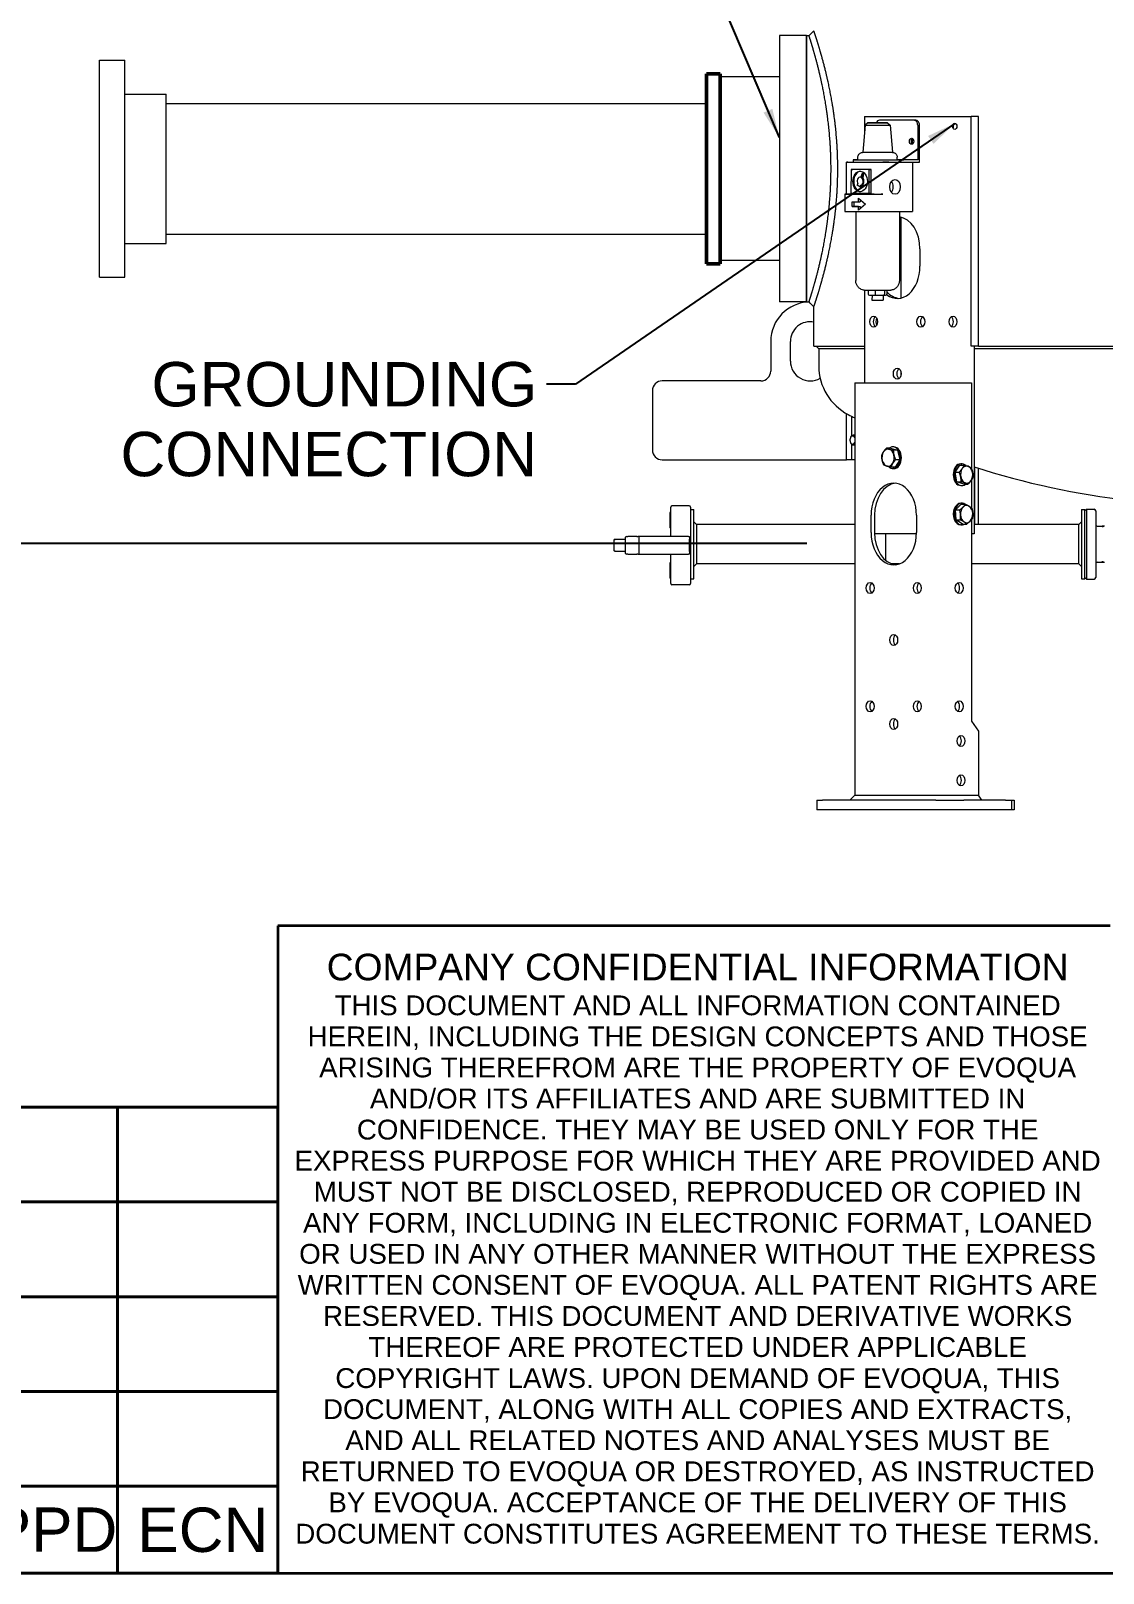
# Model space of a CAD drawing. Header units: inches. Extents: x 19 to 503, y 7 to 322.
# Drawn here: x 329.7 to 384, y 7.5 to 85.7 of the extents above; entities that cross this region are included whole.
import ezdxf
from ezdxf.enums import TextEntityAlignment as Align

# ---------------------------------------------------------------- set-up
doc = ezdxf.new("R2010")
doc.units = ezdxf.units.IN
doc.header["$LTSCALE"] = 15
doc.header["$MEASUREMENT"] = 0
doc.layers.get('0').update_dxf_attribs({"lineweight": 25})
for name, color, linetype, lineweight in [('Border', 7, 'Continuous', 35), ('Dimension (ANSI)', 7, 'Continuous', 25), ('Symbol', 7, 'Continuous', 25), ('Symbol (ANSI)', 7, 'Continuous', 25), ('Title', 7, 'Continuous', 35), ('Visible (ANSI)', 7, 'Continuous', 50)]:
    doc.layers.add(name, color=color, linetype=linetype, lineweight=lineweight)
doc.styles.add('MEMCOR Medium', font='arial.ttf')
doc.styles.get("Standard").update_dxf_attribs({"font": 'arial.ttf'})
doc.styles.add('Standard A-B-C', font='arial.ttf')
doc.dimstyles.new('Default (ANSI)', dxfattribs={"dimscale": 15, "dimtxt": 0.15, "dimasz": 0.098425, "dimexe": 0.125, "dimexo": 0.0625, "dimgap": 0.031496, "dimtad": 0, "dimtih": 1, "dimtoh": 1, "dimdec": 4, "dimrnd": 1e-08, "dimzin": 3, "dimdsep": 46, "dimlunit": 5, "dimtxsty": 'MEMCOR Medium', "dimcen": 0.09, "dimdle": 0.393701, "dimclrd": 256, "dimclre": 256, "dimclrt": 256, "dimadec": 0, "dimazin": 1, "dimtfac": 0.8, "dimtofl": 0, "dimtmove": 0, "dimatfit": 3, "dimfxl": 1, "dimfrac": 1, "dimtolj": 1, "dimtzin": 4, "dimlwd": -1, "dimlwe": -1, "dimarcsym": 0})
doc.dimstyles.new('Default (ANSI)$7', dxfattribs={"dimscale": 15, "dimtxt": 0.15, "dimasz": 0.098425, "dimexe": 0.125, "dimexo": 0.0625, "dimgap": 0.031496, "dimtad": 0, "dimtih": 1, "dimtoh": 1, "dimdec": 4, "dimrnd": 1e-08, "dimzin": 3, "dimdsep": 46, "dimlunit": 5, "dimtxsty": 'MEMCOR Medium', "dimcen": 0.09, "dimdle": 0.393701, "dimclrd": 256, "dimclre": 256, "dimclrt": 256, "dimadec": 0, "dimazin": 1, "dimtfac": 0.8, "dimtofl": 0, "dimtmove": 0, "dimatfit": 3, "dimfxl": 1, "dimfrac": 1, "dimtolj": 1, "dimtzin": 4, "dimlwd": -1, "dimlwe": -1, "dimarcsym": 0})

# ---------------------------------------------------------------- blocks, each defined once
blk = doc.blocks.new('Borders 22x34_D')
at = {"layer": 'Border'}
blk.add_line((1.25, 0.5), (33.5, 0.5), dxfattribs=at)
blk = doc.blocks.new('Title Blocks D-E')
at = {"layer": 'Title'}
for p, q in [((18.0646, 11.4455), (15.2521, 11.4455)), ((15.2521, 11.4455), (15.2521, 9.258)), ((15.2521, 9.258), (18.0646, 9.258))]:
    blk.add_line(p, q, dxfattribs=at)
at = {"layer": 'Title', "insert": (16.6705, 11.3517), "char_height": 0.06, "width": 2.725909, "attachment_point": 2, "line_spacing_factor": 0.757101, "style": 'Standard A-B-C'}
blk.add_mtext('\\pxsm0.94;\\fArial|b0|i0;{\\H0.0900;COMPANY CONFIDENTIAL INFORMATION\\P}\\fArial|b0|i0;{\\H0.0670;THIS DOCUMENT AND ALL INFORMATION CONTAINED HEREIN, INCLUDING THE DESIGN CONCEPTS AND THOSE ARISING THEREFROM ARE THE PROPERTY OF EVOQUA AND/OR ITS AFFILIATES AND ARE SUBMITTED IN CONFIDENCE. THEY MAY BE USED ONLY FOR THE EXPRESS PURPOSE FOR WHICH THEY ARE PROVIDED AND MUST NOT BE DISCLOSED, REPRODUCED OR COPIED IN ANY FORM, INCLUDING IN ELECTRONIC FORMAT, LOANED OR USED IN ANY OTHER MANNER WITHOUT THE EXPRESS WRITTEN CONSENT OF EVOQUA. ALL PATENT RIGHTS ARE RESERVED. THIS DOCUMENT AND DERIVATIVE WORKS THEREOF ARE PROTECTED UNDER APPLICABLE COPYRIGHT LAWS. UPON DEMAND OF EVOQUA, THIS DOCUMENT, ALONG WITH ALL COPIES AND EXTRACTS, AND ALL RELATED NOTES AND ANALYSES MUST BE RETURNED TO EVOQUA OR DESTROYED, AS INSTRUCTED BY EVOQUA. ACCEPTANCE OF THE DELIVERY OF THIS DOCUMENT CONSTITUTES AGREEMENT TO THESE TERMS}\\fArial|b0|i0;{\\H0.0680;.}', dxfattribs=at)
at = {"layer": 'Title', "lineweight": 30, "flags": 63}
for tag, height, p in [('DESIGNER', 0.094, (18.4396, 11.1408)), ('CREATION_DATE', 0.094, (19.1896, 11.1408)), ('CHECKED_BY', 0.094, (18.4396, 10.7033)), ('CHECKED_DATE', 0.094, (19.1896, 10.7033)), ('ENG_APPROVED_BY', 0.094, (18.4396, 10.2658)), ('ENG_APPROVAL_DATE', 0.094, (19.1896, 10.2658)), ('MANAGER', 0.094, (18.8146, 9.8283)), ('REVISION_NUMBER', 0.12, (25.5646, 9.3768)), ('PROJECT', 0.12, (20.2833, 9.3768)), ('PART_NUMBER', 0.12, (21.7208, 9.3768)), ('@DMS_Reference', 0.12, (23.3146, 9.3768)), ('Sheet_Number', 0.12, (24.5021, 9.3768)), ('Number_of_sheets', 0.1247, (25.0646, 9.3768))]:
    blk.add_attdef(tag, text='', height=height, dxfattribs=at).set_placement(p, align=Align.MIDDLE_CENTER)
for tag, p in [('!Reference', (18.8771, 9.5267)), ('Scale_1', (18.8771, 9.308))]:
    blk.add_attdef(tag, text='', height=0.078, dxfattribs=at).set_placement(p, align=Align.BOTTOM_CENTER)
blk = doc.blocks.new('*D25')
at = {"layer": 'Defpoints', "color": 0, "transparency": 16777216}
for p in [(389.524, 150.965), (322.574, 59.697), (369.936, 59.697)]:
    blk.add_point(p, dxfattribs=at)
at = {"layer": 'Dimension (ANSI)', "transparency": 16777216}
for p, q in [((388.587, 150.965), (320.699, 150.965)), ((322.574, 149.489), (322.574, 120.941)), ((322.574, 61.174), (322.574, 101.819)), ((368.999, 59.697), (320.699, 59.697))]:
    blk.add_line(p, q, dxfattribs=at)
for points in [[(322.328, 149.489), (322.82, 149.489), (322.574, 150.965)], [(322.328, 61.174), (322.82, 61.174), (322.574, 59.697)]]:
    blk.add_solid(points, dxfattribs=at)
at = {"layer": 'Dimension (ANSI)', "transparency": 16777216, "char_height": 2.25, "attachment_point": 5, "style": 'MEMCOR Medium'}
for s, insert in [('\\A1; \\fArial|b0|i0;91{\\H0.8x;\\S1#4;} in', (322.574, 113.675)), ('\\A1;[2318.2 mm]{\\P\\fArial|b0|i0;SHIPPING\\P\\fArial|b0|i0;HEIGHT\\P\\fArial|b0|i0;REF.}', (322.574, 104.114))]:
    blk.add_mtext(s, dxfattribs=dict(at, insert=insert))
blk = doc.blocks.new('REVISION HISTORY')
at = {"layer": 'Symbol', "lineweight": 40}
for p, q in [((11.9486, 2.0747), (22.812, 2.0747)), ((22.2694, 2.0747), (22.2694, 0.7941)), ((22.812, 2.0747), (22.812, 0.7941)), ((11.9486, 1.7545), (22.812, 1.7545)), ((11.9486, 1.4344), (22.812, 1.4344)), ((11.9486, 1.1143), (22.812, 1.1143)), ((11.9486, 0.7941), (22.812, 0.7941)), ((22.2694, 0.5), (22.2694, 0.7941)), ((22.812, 0.5), (22.812, 0.7941)), ((11.9486, 0.5), (22.812, 0.5))]:
    blk.add_line(p, q, dxfattribs=at)
at = {"layer": 'Symbol', "char_height": 0.15, "attachment_point": 7, "style": 'MEMCOR Medium'}
for s, insert in [('APPD', (21.6984, 0.5721)), ('ECN', (22.3368, 0.5695))]:
    blk.add_mtext(s, dxfattribs=dict(at, insert=insert))

msp = doc.modelspace()

# ---------------------------------------------------------------- linework, layer by layer
at = {"layer": 'Visible (ANSI)', "linetype": 'Continuous', "lineweight": 18}
for p, q in [((367.599082, 85.450384), (367.599082, 71.950384)), ((368.974082, 85.450384), (367.599082, 85.450384)), ((368.974082, 71.950384), (368.974082, 85.450384)), ((368.974082, 85.450384), (369.104402, 85.450384)), ((368.974082, 85.450384), (368.974082, 71.950384)), ((333.130832, 73.200384), (333.130832, 84.200384)), ((333.130832, 84.200384), (334.412082, 84.200384)), ((334.412082, 73.200384), (334.412082, 84.200384)), ((367.599082, 83.356634), (364.599082, 83.356634)), ((334.412082, 82.481634), (336.505832, 82.481634)), ((336.505832, 74.919134), (336.505832, 82.481634)), ((336.505832, 82.012884), (363.899082, 82.012884)), ((371.918088, 81.347384), (372.120185, 81.347384)), ((371.918088, 81.347384), (371.918088, 80.571618)), ((372.120185, 81.347384), (375.033464, 81.347384)), ((375.033464, 81.347384), (376.009272, 81.347384)), ((376.009272, 81.347384), (377.323479, 81.347384)), ((377.699812, 81.347384), (377.323479, 81.347384)), ((377.323479, 69.700384), (377.323479, 81.347384)), ((377.699812, 69.700384), (377.699812, 81.347384)), ((371.946529, 80.911205), (371.831338, 79.535821)), ((372.081962, 81.035717), (371.946529, 80.911205)), ((372.758687, 81.161244), (372.670298, 81.161244)), ((374.438169, 81.159774), (372.670402, 81.161244)), ((374.526557, 81.159774), (372.758791, 81.161244)), ((373.081962, 81.035301), (373.217291, 80.910677)), ((373.217291, 80.910677), (373.331338, 79.535197)), ((374.614842, 80.909627), (374.614114, 79.159627)), ((374.70245, 79.034627), (374.70323, 80.909627)), ((371.004631, 77.416009), (371.005305, 79.036202)), ((371.078528, 79.036245), (371.346295, 79.036245)), ((371.078528, 79.036098), (371.785635, 79.035509)), ((371.346347, 79.161133), (371.346295, 79.036133)), ((371.581182, 79.160925), (371.581234, 79.285925)), ((371.785635, 79.035509), (372.492741, 79.034921)), ((373.143876, 79.034774), (372.846295, 79.034774)), ((373.581182, 79.160093), (373.581234, 79.285093)), ((374.614114, 79.159627), (373.581182, 79.160486)), ((373.906955, 79.034627), (374.70245, 79.034627)), ((374.614114, 79.159627), (373.907007, 79.159627)), ((374.348897, 79.034627), (374.347857, 76.534774)), ((371.232842, 78.659701), (371.232342, 77.457905)), ((371.232842, 78.659701), (371.32123, 78.659701)), ((372.161338, 78.658929), (371.232842, 78.659701)), ((372.249727, 78.658929), (371.32123, 78.659701)), ((371.727771, 78.271138), (371.69684, 78.271138)), ((371.725978, 78.267109), (371.820171, 78.478795)), ((371.820171, 78.478795), (371.780729, 78.234983)), ((371.824923, 78.234983), (371.780729, 78.234983)), ((371.864365, 78.478795), (371.820171, 78.478795)), ((371.864365, 78.478795), (371.824923, 78.234983)), ((372.160838, 77.457132), (372.161338, 78.658929)), ((372.161338, 78.658929), (372.249727, 78.658929)), ((372.249227, 77.457132), (372.249727, 78.658929)), ((370.916243, 77.416009), (370.915877, 76.536202)), ((370.989466, 77.416052), (371.004631, 77.416052)), ((372.403679, 77.414729), (370.989466, 77.415905)), ((371.077854, 77.415905), (372.492068, 77.414729)), ((371.232342, 77.457905), (372.160838, 77.457132)), ((371.547009, 77.864898), (371.576408, 77.930969)), ((371.705788, 77.771732), (371.547009, 77.864898)), ((371.718099, 77.84783), (371.705788, 77.771732)), ((371.749983, 77.771732), (371.705788, 77.771732)), ((371.762293, 77.84783), (371.718099, 77.84783)), ((371.762293, 77.84783), (371.749983, 77.771732)), ((372.160838, 77.457132), (372.249227, 77.457132)), ((372.845621, 77.414582), (372.757233, 77.414582)), ((371.29145, 76.791262), (371.291549, 77.030431)), ((371.607299, 76.790999), (371.29145, 76.791262)), ((371.29145, 76.791262), (371.379838, 76.791262)), ((371.291549, 77.030431), (371.607398, 77.030168)), ((371.379937, 77.030357), (371.379838, 76.791262)), ((371.379838, 76.791262), (371.695687, 76.790999)), ((371.966268, 76.910285), (371.60722, 76.603192)), ((371.60722, 76.603192), (371.607299, 76.790999)), ((371.607299, 76.790999), (371.695687, 76.790999)), ((371.607398, 77.030168), (371.607476, 77.217976)), ((371.607398, 77.030168), (371.695786, 77.030168)), ((371.607476, 77.217976), (371.966268, 76.910285)), ((371.695687, 76.790999), (371.69564, 76.678817)), ((371.695833, 77.142203), (371.695786, 77.030168)), ((370.9891, 76.536098), (372.403313, 76.534922)), ((371.472313, 76.535696), (371.470857, 73.035971)), ((372.756867, 76.534774), (374.347857, 76.534774)), ((373.687867, 76.534774), (373.686411, 73.03505)), ((373.764959, 76.245523), (373.764959, 72.149245)), ((336.505832, 75.387884), (363.899082, 75.387884)), ((334.412082, 74.919134), (336.505832, 74.919134)), ((374.729409, 74.637384), (374.729409, 73.757384)), ((367.599082, 74.044134), (364.599082, 74.044134)), ((333.130832, 73.200384), (334.412082, 73.200384)), ((368.974082, 71.950384), (367.599082, 71.950384)), ((368.974082, 71.950384), (369.104402, 71.950384)), ((371.918088, 72.538555), (371.918088, 67.843384)), ((372.103266, 72.53555), (372.103188, 72.348155)), ((372.17283, 72.285634), (372.469671, 72.285387)), ((372.297072, 72.285531), (372.296968, 72.035628)), ((372.451107, 72.535316), (372.451029, 72.347866)), ((372.469674, 72.285387), (372.875155, 72.285264)), ((372.859572, 72.285268), (372.859468, 72.035394)), ((372.875215, 72.285264), (372.983885, 72.285387)), ((372.926268, 72.535158), (372.92619, 72.347721)), ((373.053587, 72.535155), (373.053509, 72.347866)), ((369.34862, 69.700384), (369.34862, 71.706425)), ((367.162409, 69.947384), (367.162409, 68.447384)), ((368.162409, 68.947384), (368.162409, 69.947384)), ((369.34862, 69.700384), (371.918088, 69.700384)), ((369.599082, 69.575384), (369.474082, 69.700384)), ((377.699812, 69.700384), (377.323479, 69.700384)), ((377.477269, 69.700384), (377.477269, 60.197384)), ((377.699812, 69.700384), (390.097271, 69.700384)), ((369.599082, 69.575384), (369.599082, 68.700384)), ((371.918088, 69.575384), (369.599082, 69.575384)), ((390.032229, 69.575384), (377.477269, 69.575384)), ((373.764959, 68.403625), (373.764959, 68.229143)), ((361.162409, 67.447384), (361.162409, 64.447384)), ((366.662409, 67.947384), (361.662409, 67.947384)), ((371.428978, 67.843384), (371.631074, 67.843384)), ((371.428978, 67.843384), (371.428978, 46.943384)), ((371.631074, 67.843384), (375.169021, 67.843384)), ((375.169021, 67.843384), (376.144829, 67.843384)), ((376.144829, 67.843384), (377.33751, 67.843384)), ((377.33751, 67.843384), (377.33751, 63.503187)), ((371.010329, 63.947384), (371.010329, 66.28653)), ((371.268391, 65.166644), (371.268391, 66.151479)), ((371.176563, 64.951331), (371.176575, 64.952249)), ((371.176563, 64.943437), (371.176575, 64.942519)), ((371.428978, 65.197384), (371.353318, 65.197384)), ((371.268391, 63.947384), (371.268391, 64.728125)), ((371.428978, 64.697384), (371.353318, 64.697384)), ((373.242026, 64.532397), (373.026589, 64.532397)), ((373.242026, 64.532397), (373.5921, 64.431874)), ((373.400048, 64.604565), (373.355506, 64.604565)), ((373.5921, 64.431874), (373.376663, 64.431874)), ((373.5921, 64.431874), (373.70558, 63.952862)), ((361.662409, 63.947384), (371.010329, 63.947384)), ((371.268391, 63.947384), (371.010329, 63.947384)), ((371.426013, 63.947384), (371.268391, 63.947384)), ((371.426013, 63.947384), (371.428978, 63.947384)), ((373.468986, 63.574372), (373.253548, 63.574372)), ((373.400048, 63.502203), (373.355506, 63.502203)), ((373.70558, 63.952862), (373.468986, 63.574372)), ((373.70558, 63.952862), (373.490143, 63.952862)), ((376.506149, 63.321317), (376.757278, 63.680589)), ((376.757278, 63.680589), (376.972715, 63.680589)), ((376.80718, 63.744565), (376.851722, 63.744565)), ((377.514287, 60.668762), (377.514287, 63.573815)), ((377.691064, 60.668762), (377.691064, 63.517715)), ((376.600593, 62.834111), (376.506149, 63.321317)), ((376.506149, 63.321317), (376.721586, 63.321317)), ((376.946167, 62.706179), (376.600593, 62.834111)), ((376.600593, 62.834111), (376.81603, 62.834111)), ((376.80718, 62.642203), (376.851722, 62.642203)), ((376.946167, 62.706179), (377.161604, 62.706179)), ((377.33751, 62.919829), (377.33751, 61.503529)), ((362.041208, 61.267689), (362.041208, 61.118462)), ((362.041208, 61.118462), (362.041208, 61.103116)), ((362.041208, 61.103116), (362.041208, 60.819885)), ((362.081208, 61.277689), (362.051208, 61.277689)), ((362.091208, 60.061172), (362.091208, 61.551172)), ((363.031208, 61.611172), (362.151208, 61.611172)), ((363.091208, 61.551172), (363.091208, 57.671172)), ((363.091208, 61.418762), (363.270508, 61.418762)), ((363.270508, 57.918762), (363.270508, 61.418762)), ((372.247464, 60.253384), (372.247464, 61.133384)), ((372.42424, 61.133384), (372.42424, 60.253384)), ((374.552632, 61.133384), (374.552632, 60.253384)), ((376.528341, 61.407995), (376.821454, 61.696749)), ((376.55861, 60.90463), (376.528341, 61.407995)), ((376.528341, 61.407995), (376.743778, 61.407995)), ((376.851722, 61.744565), (376.80718, 61.744565)), ((376.821454, 61.696749), (377.036891, 61.696749)), ((382.911908, 61.418762), (382.911908, 57.918762)), ((382.911908, 61.418762), (383.091208, 61.418762)), ((383.091208, 61.361522), (383.169948, 61.440262)), ((383.091208, 57.918762), (383.091208, 61.418762)), ((383.169948, 61.440262), (383.169948, 57.897262)), ((383.169948, 61.440262), (383.563648, 61.440262)), ((383.642389, 61.361522), (383.642389, 57.976002)), ((362.041208, 60.819885), (362.041208, 60.815232)), ((362.041208, 60.815232), (362.041208, 60.501235)), ((362.081208, 60.825232), (362.051208, 60.825232)), ((362.081208, 60.491235), (362.051208, 60.491235)), ((363.395508, 60.668762), (363.270508, 60.793762)), ((371.428978, 60.668762), (363.395508, 60.668762)), ((363.395508, 60.668762), (363.395508, 60.354253)), ((363.395508, 60.354253), (363.395508, 58.668762)), ((376.881991, 60.69002), (376.55861, 60.90463)), ((376.55861, 60.90463), (376.774047, 60.90463)), ((376.851722, 60.642203), (376.80718, 60.642203)), ((376.881991, 60.69002), (377.097428, 60.69002)), ((377.33751, 60.906475), (377.33751, 50.693384)), ((382.786908, 60.668762), (377.477269, 60.668762)), ((382.786908, 60.668762), (382.911908, 60.793762)), ((382.786908, 60.354253), (382.786908, 60.668762)), ((382.786908, 58.668762), (382.786908, 60.354253)), ((383.721129, 60.574274), (383.968767, 60.574274)), ((384.016404, 60.588454), (383.968767, 60.588454)), ((383.968767, 60.56318), (383.968767, 60.588454)), ((383.968767, 60.56318), (384.016404, 60.56318)), ((383.968767, 60.56318), (383.968767, 60.542385)), ((384.016404, 60.542385), (383.968767, 60.542385)), ((384.016404, 60.588454), (384.016404, 60.582606)), ((384.016404, 60.5734), (384.016404, 60.56318)), ((384.016404, 60.56318), (384.016404, 60.542385)), ((359.216208, 59.871172), (359.216208, 59.351172)), ((359.256208, 59.911172), (359.276208, 59.911172)), ((359.771208, 59.911172), (359.276208, 59.911172)), ((359.791208, 60.001172), (359.791208, 59.221172)), ((359.851208, 60.061172), (359.916208, 60.061172)), ((360.366208, 60.061172), (359.916208, 60.061172)), ((360.366208, 60.061172), (360.431208, 60.061172)), ((360.454126, 60.061172), (360.431208, 60.061172)), ((362.995916, 60.061172), (360.454126, 60.061172)), ((360.491208, 59.221172), (360.491208, 60.001172)), ((374.551951, 60.197384), (372.424921, 60.197384)), ((373.000532, 58.841763), (373.000532, 60.197384)), ((377.477269, 60.197384), (377.33751, 60.197384)), ((359.276208, 59.311172), (359.256208, 59.311172)), ((359.276208, 59.311172), (359.771208, 59.311172)), ((359.916208, 59.161172), (359.851208, 59.161172)), ((359.916208, 59.161172), (360.366208, 59.161172)), ((360.431208, 59.161172), (360.366208, 59.161172)), ((360.431208, 59.161172), (360.454126, 59.161172)), ((360.454126, 59.161172), (362.995916, 59.161172)), ((362.041208, 58.721108), (362.041208, 58.407111)), ((362.081208, 58.731108), (362.051208, 58.731108)), ((362.091208, 57.671172), (362.091208, 59.161172)), ((363.395508, 58.668762), (363.270508, 58.543762)), ((371.428978, 58.668762), (363.395508, 58.668762)), ((373.670115, 58.668762), (373.306757, 58.668762)), ((382.786908, 58.668762), (377.33751, 58.668762)), ((382.786908, 58.668762), (382.911908, 58.543762)), ((383.721129, 58.76325), (383.968767, 58.76325)), ((383.968767, 58.795139), (384.016404, 58.795139)), ((383.968767, 58.774344), (383.968767, 58.795139)), ((384.016404, 58.774344), (383.968767, 58.774344)), ((383.968767, 58.74907), (383.968767, 58.774344)), ((383.968767, 58.74907), (384.016404, 58.74907)), ((384.016404, 58.774344), (384.016404, 58.795139)), ((384.016404, 58.774344), (384.016404, 58.764125)), ((384.016404, 58.754919), (384.016404, 58.74907)), ((362.041208, 58.407111), (362.041208, 58.402458)), ((362.041208, 58.402458), (362.041208, 58.119228)), ((362.041208, 58.119228), (362.041208, 58.103881)), ((362.041208, 58.103881), (362.041208, 57.954654)), ((362.051208, 58.397111), (362.081208, 58.397111)), ((362.081208, 57.944654), (362.051208, 57.944654)), ((363.091208, 57.918762), (363.270508, 57.918762)), ((382.911908, 57.918762), (383.091208, 57.918762)), ((383.091208, 57.976002), (383.169948, 57.897262)), ((383.169948, 57.897262), (383.563648, 57.897262)), ((363.031208, 57.611172), (362.151208, 57.611172)), ((377.33751, 50.693384), (377.691064, 50.193384)), ((377.691064, 50.193384), (377.691064, 46.943384)), ((371.428978, 46.943384), (371.178978, 46.693384)), ((371.428978, 46.943384), (371.631074, 46.943384)), ((371.631074, 46.943384), (375.169021, 46.943384)), ((375.169021, 46.943384), (376.144829, 46.943384)), ((376.144829, 46.943384), (377.691064, 46.943384)), ((377.86784, 46.693384), (377.691064, 46.943384)), ((369.499703, 46.693384), (369.792597, 46.693384)), ((369.499703, 46.693384), (369.499703, 46.193384)), ((369.792597, 46.193384), (369.499703, 46.193384)), ((375.534304, 46.693384), (369.792597, 46.693384)), ((375.534304, 46.193384), (369.792597, 46.193384)), ((375.534304, 46.693384), (376.948517, 46.693384)), ((376.948517, 46.193384), (375.534304, 46.193384)), ((379.069838, 46.693384), (376.948517, 46.693384)), ((379.069838, 46.193384), (376.948517, 46.193384)), ((379.069838, 46.693384), (379.362731, 46.693384)), ((379.362731, 46.193384), (379.069838, 46.193384)), ((379.362731, 46.693384), (379.506565, 46.693384)), ((379.362731, 46.693384), (379.362731, 46.193384)), ((379.506565, 46.193384), (379.362731, 46.193384)), ((379.506565, 46.693384), (379.506565, 46.193384))]:
    msp.add_line(p, q, dxfattribs=at)
at = {"layer": 'Visible (ANSI)'}
for p, q in [((363.899082, 83.512884), (363.899082, 73.887884)), ((364.599082, 83.512884), (363.899082, 83.512884)), ((364.599082, 83.512884), (364.599082, 73.887884)), ((364.599082, 73.887884), (363.899082, 73.887884))]:
    msp.add_line(p, q, dxfattribs=at)
at = {"layer": 'Visible (ANSI)', "linetype": 'Continuous', "lineweight": 18}
for centre, radius, start, end in [((369.162409, 69.947384), 2, 91.5548424, 180), ((369.162409, 69.947384), 1, 79.26830654, 180), ((369.162409, 68.947384), 1, 180, 300.39354186), ((366.662409, 68.447384), 0.5, 270, 0), ((372.369082, 68.700384), 2.77, 180, 242.61286111), ((361.662409, 67.447384), 0.5, 90, 180), ((390.099082, 102.923822), 41.313437, 242.61286111, 243.13347608), ((361.662409, 64.447384), 0.5, 180, 270), ((390.099082, 102.923822), 41.313437, 252.21094106, 263.40002761), ((362.051208, 61.267689), 0.01, 90, 180), ((362.081208, 61.287689), 0.01, 270, 0), ((362.151208, 61.551172), 0.06, 90, 180), ((363.031208, 61.551172), 0.06, 0, 90), ((383.563648, 61.361522), 0.07874, 0, 90), ((362.051208, 60.815232), 0.01, 90, 180), ((362.051208, 60.501235), 0.01, 180, 270), ((362.081208, 60.835232), 0.01, 270, 0), ((362.081208, 60.481235), 0.01, 0, 90), ((383.721129, 60.653014), 0.07874, 180, 270), ((359.256208, 59.871172), 0.04, 90, 180), ((359.771208, 59.931172), 0.02, 270, 0), ((359.851208, 60.001172), 0.06, 90, 180), ((360.431208, 60.001172), 0.06, 0, 90), ((359.256208, 59.351172), 0.04, 180, 270), ((359.771208, 59.291172), 0.02, 0, 90), ((359.851208, 59.221172), 0.06, 180, 270), ((360.431208, 59.221172), 0.06, 270, 0), ((362.051208, 58.721108), 0.01, 90, 180), ((362.081208, 58.741108), 0.01, 270, 0), ((383.721129, 58.68451), 0.07874, 90, 180), ((362.051208, 58.407111), 0.01, 180, 270), ((362.051208, 57.954654), 0.01, 180, 270), ((362.081208, 58.387111), 0.01, 0, 90), ((362.081208, 57.934654), 0.01, 0, 90), ((383.563648, 57.976002), 0.07874, 270, 0), ((362.151208, 57.671172), 0.06, 180, 270), ((363.031208, 57.671172), 0.06, 270, 0)]:
    msp.add_arc(centre, radius, start, end, dxfattribs=at)
for centre, major_axis, ratio, start_param, end_param in [((372.58191, 80.910941), (-0.635381, 0.000264), 0.000415945, 6.282733259, 9.425230011), ((372.670298, 80.911244), (0, 0.25), 0.707106781, 6.282597072, 7.332700344), ((374.438065, 80.909774), (0, 0.25), 0.707106781, 4.711800745, 6.282597072), ((374.526453, 80.909774), (0, 0.25), 0.707106781, 4.711800745, 6.282597072), ((376.318321, 80.847384), (0, 0.155), 0.707106781, 4.079718979, 5.345058981), ((374.393533, 80.097384), (0, -0.15625), 0.707106781, 3.5531095, 5.871668461), ((374.435959, 80.097384), (0, -0.155), 0.707106781, 3.772639347, 5.652138614), ((371.255305, 79.036098), (-0.25, 0.000104), 0.000415945, 5.49778723, 7.068583556), ((372.846347, 79.160509), (-1.5, 0.000624), 0.000415945, 5.716050627, 8.639380481), ((372.846295, 79.035509), (-1.5, 0.000624), 0.000415945, 6.2831819, 7.068581002), ((372.581182, 79.160509), (1, -0.000416), 0.000415945, 3.141589222, 6.283181896), ((372.846295, 79.035509), (1.5, -0.000624), 0.000415945, 3.926990307, 4.912101365), ((372.581338, 79.535509), (0.75, -0.000312), 0.000415945, 3.141557991, 6.283219968), ((372.669518, 79.034921), (-0.25, 0.000104), 0.000415945, 0.785398848, 2.356195175), ((372.846295, 79.035509), (1.5, -0.000624), 0.000415945, 4.912101687, 5.497787231), ((371.741034, 78.058417), (0, 0.520383), 0.707106781, 0.060088092, 3.081504561), ((371.69684, 78.058417), (0, 0.212722), 0.707106781, 6.088235485, 8.496395144), ((371.69684, 78.058417), (0, -0.212722), 0.707106781, 0.141808183, 2.549967842), ((371.741034, 78.058417), (0, -0.212722), 0.707106781, 0.141808183, 2.549967842), ((371.166243, 77.415905), (-0.25, 0.000104), 0.000415945, 5.49778723, 7.068583556), ((371.254631, 77.415905), (-0.25, 0.000104), 0.000415945, 0, 0.78539825), ((372.580456, 77.414729), (-0.25, 0.000104), 0.000415945, 0.785398848, 2.356195175), ((372.668844, 77.414729), (-0.25, 0.000104), 0.000415945, 0.785398848, 2.356195175), ((373.11094, 77.785068), (0.000312, 0.375), 0.707106659, 3.871320619, 5.553457341), ((371.165877, 76.536098), (-0.25, 0.000104), 0.000415945, 6.283181878, 7.068580985), ((372.58009, 76.534922), (0.25, -0.000104), 0.000415945, 3.926990306, 5.497786633), ((373.576825, 74.637384), (0, 1.63), 0.707106781, 4.71238898, 6.186793209), ((373.576825, 73.757384), (0, -1.63), 0.707106781, 5.800656113, 7.853981634), ((372.172897, 72.348134), (0.06971, 0.000011), 0.896575359, 3.141083227, 4.711291319), ((372.578218, 72.035511), (-0.28125, 0.000117), 0.000415945, 6.283181955, 9.424774609), ((372.469708, 72.347887), (-0.000036, -0.0625), 0.298858349, 4.712898407, 6.283264116), ((372.875159, 72.347764), (0.000026, -0.0625), 0.81649644, 6.282597072, 7.852962781), ((372.983799, 72.347887), (-0.06971, -0.000011), 0.896575359, 1.571893988, 3.141083227), ((373.753601, 73.757384), (0, -1.63), 0.707106781, 5.630439715, 6.206422826), ((372.557177, 70.947384), (0, -0.28), 0.707106781, 3.604362771, 5.820415189), ((374.950026, 70.947384), (0, -0.28), 0.707106781, 3.604362771, 5.820415189), ((376.228475, 70.947384), (0, 0.28), 0.707106781, 3.604362771, 5.820415189), ((372.692941, 70.947384), (0, 0.28), 0.707106781, 0.909644844, 2.23194781), ((373.753601, 68.316384), (0, -0.28), 0.707106781, 3.604362771, 5.820415189), ((371.319947, 64.947384), (0, -0.202815), 0.707106781, 2.277875526, 7.146902435), ((371.353318, 64.947384), (0, 0.25), 0.707106781, 5.840912356, 7.834520201), ((371.353318, 64.947384), (0, -0.25), 0.707106781, 4.731850413, 6.725458259), ((373.112438, 64.053384), (0, -0.4375), 0.707106781, 3.988470503, 5.035668054), ((373.112438, 64.053384), (0, 0.4375), 0.707106781, 6.082865606, 7.130063157), ((373.355506, 64.053384), (0, 0.551181), 0.707106781, 2.526339864, 6.800671447), ((373.112438, 64.053384), (0, 0.4375), 0.707106781, 5.035668054, 6.082865606), ((373.112438, 64.053384), (0, 0.4375), 0.707106781, 3.988470503, 5.035668054), ((373.400048, 64.053384), (0, 0.551181), 0.707106781, 3.141592654, 6.283185307), ((373.112438, 64.053384), (0, -0.4375), 0.707106781, 5.035668054, 6.082865606), ((373.112438, 64.053384), (0, -0.4375), 0.707106781, 6.082865606, 7.130063157), ((376.80718, 63.193384), (0, -0.551181), 0.707106781, 3.141592654, 6.283185307), ((376.851722, 63.193384), (0, -0.551181), 0.707106781, 2.554805937, 6.769782097), ((377.09479, 63.193384), (0, -0.4375), 0.707106781, 3.932761726, 4.979959277), ((377.09479, 63.193384), (0, 0.4375), 0.707106781, 6.027156828, 7.074354379), ((377.09479, 63.193384), (0, 0.4375), 0.707106781, 4.979959277, 6.027156828), ((373.400048, 61.133384), (0, 1.63), 0.707106781, 4.71238898, 7.853981634), ((373.576825, 61.133384), (0, 1.63), 0.707106781, 0.076762481, 1.570796327), ((377.09479, 63.193384), (0, -0.4375), 0.707106781, 4.979959277, 6.027156828), ((377.09479, 63.193384), (0, -0.4375), 0.707106781, 6.027156828, 7.074354379), ((377.09479, 63.193384), (0, 0.4375), 0.707106781, 3.932761726, 4.979959277), ((376.851722, 61.193384), (0, 0.551181), 0.707106781, 5.863573696, 9.844389572), ((376.80718, 61.193384), (0, 0.551181), 0.707106781, 0, 3.141592654), ((377.09479, 61.193384), (0, -0.4375), 0.707106781, 3.750027939, 4.797225491), ((377.09479, 61.193384), (0, -0.4375), 0.707106781, 4.797225491, 5.844423042), ((377.09479, 61.193384), (0, 0.4375), 0.707106781, 5.844423042, 6.891620593), ((377.09479, 61.193384), (0, 0.4375), 0.707106781, 4.797225491, 5.844423042), ((377.09479, 61.193384), (0, 0.4375), 0.707106781, 3.750027939, 4.797225491), ((373.400048, 60.253384), (0, -1.63), 0.707106781, 4.71238898, 7.853981634), ((373.576825, 60.253384), (0, -1.63), 0.707106781, 4.71238898, 6.206422826), ((377.09479, 61.193384), (0, -0.4375), 0.707106781, 5.844423042, 6.891620593), ((384.668678, 59.668762), (4.107169, 0), 0.225359733, 1.714428005, 1.730285096), ((384.668678, 59.668762), (-4.107169, 0), 0.225359733, 1.411307558, 1.427164649), ((372.380607, 57.443384), (0, -0.28), 0.707106781, 3.604362771, 5.820415189), ((374.773042, 57.443384), (0, -0.28), 0.707106781, 3.604362771, 5.820415189), ((376.540808, 57.443384), (0, 0.28), 0.707106781, 3.604362771, 5.820415189), ((373.576825, 54.812384), (0, -0.28), 0.707106781, 3.604362771, 5.820415189), ((372.380607, 51.443384), (0, -0.28), 0.707106781, 3.604362771, 5.820415189), ((374.773042, 51.443384), (0, -0.28), 0.707106781, 3.604362771, 5.820415189), ((376.540808, 51.443384), (0, 0.28), 0.707106781, 3.604362771, 5.820415189), ((373.576825, 50.549384), (0, -0.28), 0.707106781, 3.604362771, 5.820415189), ((376.630403, 49.693384), (0, 0.28), 0.707106781, 3.604362771, 5.820415189), ((376.630403, 47.693384), (0, 0.28), 0.707106781, 3.604362771, 5.820415189)]:
    msp.add_ellipse(centre, major_axis=major_axis, ratio=ratio, start_param=start_param, end_param=end_param, dxfattribs=at)
for centre, major_axis, ratio in [((372.581962, 81.035509), (-0.5, 0.000208), 0.000415945), ((376.495098, 80.847384), (0, -0.155), 0.707106781), ((374.305144, 80.097384), (0, -0.15625), 0.707106781), ((371.69684, 78.058417), (0, 0.520383), 0.707106781), ((373.464493, 77.784774), (0.000312, 0.375), 0.707106659), ((372.3804, 70.947384), (0, -0.28), 0.707106781), ((374.773249, 70.947384), (0, -0.28), 0.707106781), ((376.405252, 70.947384), (0, 0.28), 0.707106781), ((373.576825, 68.316384), (0, -0.28), 0.707106781), ((372.203831, 57.443384), (0, -0.28), 0.707106781), ((374.596265, 57.443384), (0, -0.28), 0.707106781), ((376.717585, 57.443384), (0, 0.28), 0.707106781), ((373.400048, 54.812384), (0, -0.28), 0.707106781), ((372.203831, 51.443384), (0, -0.28), 0.707106781), ((374.596265, 51.443384), (0, -0.28), 0.707106781), ((376.717585, 51.443384), (0, 0.28), 0.707106781), ((373.400048, 50.549384), (0, -0.28), 0.707106781), ((376.80718, 49.693384), (0, -0.28), 0.707106781), ((376.80718, 47.693384), (0, -0.28), 0.707106781)]:
    msp.add_ellipse(centre, major_axis=major_axis, ratio=ratio, dxfattribs=at)
for points in [[(369.104402, 85.450384), (369.1858, 85.531711), (369.267222, 85.613016), (369.34862, 85.694343)], [(369.34862, 71.706425), (369.267222, 71.787753), (369.1858, 71.869057), (369.104402, 71.950384)]]:
    msp.add_open_spline(points, degree=3, dxfattribs=at)
for points, knots in [([(369.104402, 71.950384), (369.104402, 71.950384), (369.117761, 71.991553), (369.172225, 72.163875), (369.213294, 72.294981), (369.316621, 72.640373), (369.378881, 72.854933), (369.512934, 73.349489), (369.584603, 73.629521), (369.72372, 74.225424), (369.796154, 74.562165), (369.932968, 75.296253), (369.997209, 75.693597), (370.104565, 76.524111), (370.147651, 76.957999), (370.204942, 77.832552), (370.21909, 78.273229), (370.21909, 79.127539), (370.204942, 79.568217), (370.147651, 80.44277), (370.104565, 80.876658), (369.997209, 81.707171), (369.932968, 82.104515), (369.796154, 82.838603), (369.72372, 83.175344), (369.584603, 83.771247), (369.512934, 84.051279), (369.378881, 84.545835), (369.316621, 84.760396), (369.213294, 85.105788), (369.172225, 85.236894), (369.117761, 85.409215), (369.104402, 85.450384), (369.104402, 85.450384)], [-78.102528628, -78.102528628, -78.102528628, -78.102528628, -74.848904795, -74.848904795, -71.595280962, -71.595280962, -68.34165713, -68.34165713, -65.088033297, -65.088033297, -61.833113077, -61.833113077, -58.578192858, -58.578192858, -55.323272638, -55.323272638, -52.068352419, -52.068352419, -48.813432199, -48.813432199, -45.558511979, -45.558511979, -42.30359176, -42.30359176, -39.04867154, -39.04867154, -35.795047708, -35.795047708, -32.541423875, -32.541423875, -29.287800042, -29.287800042, -26.03417621, -26.03417621, -26.034176209, -26.034176209]), ([(369.34862, 71.706425), (369.34862, 71.706425), (369.363152, 71.749148), (369.422374, 71.927858), (369.467028, 72.063795), (369.579377, 72.421775), (369.647077, 72.644101), (369.792888, 73.156416), (369.870866, 73.446442), (370.0223, 74.063525), (370.101197, 74.412247), (370.250328, 75.17253), (370.32041, 75.584089), (370.437606, 76.444494), (370.484687, 76.894092), (370.547317, 77.800544), (370.562802, 78.257413), (370.562802, 79.143355), (370.547317, 79.600224), (370.484687, 80.506676), (370.437606, 80.956274), (370.32041, 81.816679), (370.250328, 82.228239), (370.101197, 82.988521), (370.0223, 83.337244), (369.870866, 83.954326), (369.792888, 84.244352), (369.647077, 84.756667), (369.579377, 84.978993), (369.467028, 85.336973), (369.422374, 85.472911), (369.363152, 85.65162), (369.34862, 85.694343), (369.34862, 85.694343)], [26.996968802, 26.996968802, 26.996968802, 26.996968802, 30.370769556, 30.370769556, 33.74457031, 33.74457031, 37.118371064, 37.118371064, 40.492171818, 40.492171818, 43.867613264, 43.867613264, 47.243054711, 47.243054711, 50.618496157, 50.618496157, 53.993937604, 53.993937604, 57.36937905, 57.36937905, 60.744820497, 60.744820497, 64.120261943, 64.120261943, 67.495703389, 67.495703389, 70.869504144, 70.869504144, 74.243304898, 74.243304898, 77.617105652, 77.617105652, 80.990906405, 80.990906405, 80.990906406, 80.990906406]), ([(371.581234, 79.285925), (371.581245, 79.31295), (371.585754, 79.34032), (371.602915, 79.391057), (371.615627, 79.415119), (371.647584, 79.457513), (371.667232, 79.476369), (371.710916, 79.506567), (371.735498, 79.518285), (371.773578, 79.529436), (371.786528, 79.53214), (371.805253, 79.534535), (371.811158, 79.535074), (371.818041, 79.535478), (371.819441, 79.535547), (371.821489, 79.535634), (371.822229, 79.535662), (371.823848, 79.535716), (371.824642, 79.535738), (371.825978, 79.53577), (371.826508, 79.53578), (371.827707, 79.535802), (371.828207, 79.535808), (371.829697, 79.535826), (371.830316, 79.53583), (371.831103, 79.535835), (371.831224, 79.535836), (371.831342, 79.535837)], [0, 0, 0, 0, 0.205925556, 0.205925556, 0.408131115, 0.408131115, 0.610470098, 0.610470098, 0.812801814, 0.812801814, 0.912862249, 0.912862249, 0.957072393, 0.957072393, 0.968659729, 0.968659729, 0.975957334, 0.975957334, 0.986680701, 0.986680701, 0.998543919, 0.998543919, 1.019237073, 1.019237073, 1.071090856, 1.071090856, 1.080327326, 1.080327326, 1.080327326, 1.080327326]), ([(373.331274, 79.535214), (373.331847, 79.53521), (373.33246, 79.535205), (373.333842, 79.53519), (373.334479, 79.535188), (373.337063, 79.535133), (373.337864, 79.535114), (373.339518, 79.535063), (373.340181, 79.53504), (373.341973, 79.53497), (373.343193, 79.534916), (373.345929, 79.534771), (373.34748, 79.534675), (373.351808, 79.534365), (373.354638, 79.534116), (373.364125, 79.533115), (373.370817, 79.532136), (373.394879, 79.527611), (373.412075, 79.522431), (373.452663, 79.505303), (373.475538, 79.491032), (373.515407, 79.456327), (373.532837, 79.435402), (373.559891, 79.3897), (373.569852, 79.364357), (373.579309, 79.320947), (373.581241, 79.302969), (373.581234, 79.285093)], [6.796272189, 6.796272189, 6.796272189, 6.796272189, 6.8409905, 6.8409905, 6.883764404, 6.883764404, 6.897240165, 6.897240165, 6.904466805, 6.904466805, 6.915059686, 6.915059686, 6.927360961, 6.927360961, 6.949123186, 6.949123186, 7.000531049, 7.000531049, 7.135809752, 7.135809752, 7.336234677, 7.336234677, 7.53858869, 7.53858869, 7.740921234, 7.740921234, 7.877131363, 7.877131363, 7.877131363, 7.877131363]), ([(373.686411, 73.03505), (373.686389, 72.981001), (373.67737, 72.92626), (373.643049, 72.824786), (373.617625, 72.776663), (373.553711, 72.691875), (373.514416, 72.654162), (373.427046, 72.593766), (373.377884, 72.570329), (373.301688, 72.548018), (373.275787, 72.542609), (373.236889, 72.537643), (373.223837, 72.536498), (373.209058, 72.535765), (373.20696, 72.535675), (373.202667, 72.535515), (373.200447, 72.535449), (373.197524, 72.535378), (373.196575, 72.535358), (373.19411, 72.535311), (373.192962, 72.535296), (373.191227, 72.535275), (373.190598, 72.535269), (373.188659, 72.535253), (373.187781, 72.535248), (373.184124, 72.535231), (373.181292, 72.535224), (373.165417, 72.535195), (373.144291, 72.535179), (373.083082, 72.535157), (373.041186, 72.535152), (372.944833, 72.535155), (372.889618, 72.535162), (372.771937, 72.535189), (372.708014, 72.535208), (372.579528, 72.535256), (372.513366, 72.535285), (372.387069, 72.535349), (372.325362, 72.535384), (372.214035, 72.535458), (372.163033, 72.535497), (372.077928, 72.535573), (372.042791, 72.535611), (371.992381, 72.535681), (371.978455, 72.535701), (371.968492, 72.535759), (371.967695, 72.535754), (371.963303, 72.535816), (371.962258, 72.535832), (371.960042, 72.535877), (371.959072, 72.535899), (371.955855, 72.535982), (371.953287, 72.536064), (371.948146, 72.536272), (371.945513, 72.536398), (371.937044, 72.536873), (371.931139, 72.537308), (371.908277, 72.539402), (371.891312, 72.541836), (371.830422, 72.553788), (371.787081, 72.568592), (371.699257, 72.612597), (371.654956, 72.644556), (371.579752, 72.719763), (371.547872, 72.763912), (371.500207, 72.858821), (371.48383, 72.910764), (371.472616, 72.987338), (371.470847, 73.011687), (371.470857, 73.035971)], [0, 0, 0, 0, 0.411850319, 0.411850319, 0.816260835, 0.816260835, 1.22093842, 1.22093842, 1.625605758, 1.625605758, 1.82593871, 1.82593871, 1.924561968, 1.924561968, 1.940971317, 1.940971317, 1.959322017, 1.959322017, 1.969556975, 1.969556975, 1.99023167, 1.99023167, 2.010604307, 2.010604307, 2.063109016, 2.063109016, 2.220467615, 2.220467615, 2.697685755, 2.697685755, 3.206338184, 3.206338184, 3.699378645, 3.699378645, 4.191869591, 4.191869591, 4.684141566, 4.684141566, 5.176377484, 5.176377484, 5.668694895, 5.668694895, 6.16134572, 6.16134572, 6.655271543, 6.655271543, 6.728904753, 6.728904753, 6.745759663, 6.745759663, 6.755993419, 6.755993419, 6.776719208, 6.776719208, 6.797108597, 6.797108597, 6.842212337, 6.842212337, 6.972375706, 6.972375706, 7.31508669, 7.31508669, 7.720907034, 7.720907034, 8.125528068, 8.125528068, 8.530198019, 8.530198019, 8.715244415, 8.715244415, 8.715244415, 8.715244415]), ([(362.995916, 60.061172), (363.004259, 60.061172), (363.013234, 60.059753), (363.024863, 60.055348), (363.028135, 60.053785), (363.031208, 60.051968)], [0, 0, 0, 0, 0.06357616667, 0.06357616667, 0.08974902028, 0.08974902028, 0.08974902028, 0.08974902028]), ([(363.031208, 60.051968), (363.035707, 60.049307), (363.039978, 60.046164), (363.048058, 60.038845), (363.051639, 60.034764), (363.0576, 60.026084), (363.060137, 60.021061), (363.062389, 60.012228), (363.062743, 60.00876), (363.06249, 60.00383), (363.062337, 60.002476), (363.062119, 60.001172)], [-2.0245029213, -2.0245029213, -2.0245029213, -2.0245029213, -1.9844057906, -1.9844057906, -1.9412952604, -1.9412952604, -1.8946543755, -1.8946543755, -1.8641259399, -1.8641259399, -1.8520176536, -1.8520176536, -1.8520176536, -1.8520176536]), ([(363.062119, 59.221172), (363.061938, 59.222264), (363.061761, 59.223347), (363.052116, 59.282729), (363.046025, 59.348712), (363.037988, 59.482136), (363.0363, 59.549644), (363.0363, 59.672699), (363.037988, 59.740207), (363.046025, 59.873631), (363.052116, 59.939614), (363.061761, 59.998996), (363.061938, 60.00008), (363.062119, 60.001172)], [1.331050027, 1.331050027, 1.331050027, 1.331050027, 1.339682265, 1.339682265, 1.808524762, 1.808524762, 2.27736726, 2.27736726, 2.746209758, 2.746209758, 3.215052256, 3.215052256, 3.223684493, 3.223684493, 3.223684493, 3.223684493]), ([(363.031208, 59.170375), (363.027973, 59.168463), (363.024512, 59.166829), (363.012836, 59.162523), (363.004063, 59.161172), (362.995916, 59.161172)], [0.40630894374, 0.40630894374, 0.40630894374, 0.40630894374, 0.43386006597, 0.43386006597, 0.49593751125, 0.49593751125, 0.49593751125, 0.49593751125]), ([(363.062119, 59.221172), (363.062555, 59.218569), (363.062668, 59.216188), (363.06243, 59.210168), (363.061656, 59.206535), (363.058165, 59.196835), (363.054388, 59.190926), (363.044616, 59.179837), (363.038294, 59.174565), (363.031208, 59.170375)], [-2.5228002493, -2.5228002493, -2.5228002493, -2.5228002493, -2.493582986, -2.493582986, -2.4433706275, -2.4433706275, -2.3553185183, -2.3553185183, -2.2602426924, -2.2602426924, -2.2602426924, -2.2602426924])]:
    msp.add_open_spline(points, degree=3, knots=knots, dxfattribs=at)
for points, weights in [([(372.789995, 64.153907), (372.825759, 64.255323), (372.880661, 64.343152)], [1.01001874936, 1.04314139574, 1]), ([(372.819104, 63.9144), (372.792771, 64.025556), (372.789995, 64.153907)], [1, 1.04314139574, 1.01001874936]), ([(372.880661, 64.343152), (372.935563, 64.430981), (373.026589, 64.532397)], [1, 1.04314139574, 1.01001874936]), ([(373.026589, 64.532397), (373.09276, 64.505462), (373.173995, 64.482135)], [1.01001874936, 1.04314139574, 1]), ([(373.173995, 64.482135), (373.25523, 64.458809), (373.376663, 64.431874)], [1, 1.04314139574, 1.01001874936]), ([(373.376663, 64.431874), (373.379439, 64.303523), (373.405772, 64.192368)], [1.01001874936, 1.04314139574, 1]), ([(373.405772, 64.192368), (373.432105, 64.081213), (373.490143, 63.952862)], [1, 1.04314139574, 1.01001874936]), ([(372.903474, 63.674894), (372.845437, 63.803245), (372.819104, 63.9144)], [1.01001874936, 1.04314139574, 1]), ([(373.050881, 63.624633), (372.969646, 63.647959), (372.903474, 63.674894)], [1, 1.04314139574, 1.01001874936]), ([(373.253548, 63.574372), (373.132116, 63.601307), (373.050881, 63.624633)], [1.01001874936, 1.04314139574, 1]), ([(373.344215, 63.763617), (373.289313, 63.675788), (373.253548, 63.574372)], [1, 1.04314139574, 1.01001874936]), ([(373.490143, 63.952862), (373.399116, 63.851446), (373.344215, 63.763617)], [1.01001874936, 1.04314139574, 1]), ([(376.721586, 63.321317), (376.816507, 63.417583), (376.874781, 63.500953)], [1.01001874936, 1.04314139574, 1]), ([(376.874781, 63.500953), (376.933056, 63.584322), (376.972715, 63.680589)], [1, 1.04314139574, 1.01001874936]), ([(376.972715, 63.680589), (377.092942, 63.64631), (377.173132, 63.616623)], [1.01001874936, 1.04314139574, 1]), ([(377.173132, 63.616623), (377.253323, 63.586936), (377.318288, 63.552657)], [1, 1.04314139574, 1.01001874936]), ([(377.318288, 63.552657), (377.371225, 63.422111), (377.393141, 63.309054)], [1.01001874936, 1.04314139574, 1]), ([(376.796439, 63.077714), (376.774523, 63.19077), (376.721586, 63.321317)], [1, 1.04314139574, 1.01001874936]), ([(376.81603, 62.834111), (376.818355, 62.964658), (376.796439, 63.077714)], [1.01001874936, 1.04314139574, 1]), ([(377.016448, 62.770145), (376.936257, 62.799832), (376.81603, 62.834111)], [1, 1.04314139574, 1.01001874936]), ([(377.161604, 62.706179), (377.096638, 62.740458), (377.016448, 62.770145)], [1.01001874936, 1.04314139574, 1]), ([(377.314799, 62.885815), (377.256524, 62.802446), (377.161604, 62.706179)], [1, 1.04314139574, 1.01001874936]), ([(377.412733, 63.065452), (377.373074, 62.969185), (377.314799, 62.885815)], [1.01001874936, 1.04314139574, 1]), ([(377.393141, 63.309054), (377.415057, 63.195998), (377.412733, 63.065452)], [1, 1.04314139574, 1.01001874936]), ([(376.743778, 61.407995), (376.849948, 61.485366), (376.917965, 61.552372)], [1.01001874936, 1.04314139574, 1]), ([(376.786544, 61.156313), (376.77952, 61.273119), (376.743778, 61.407995)], [1, 1.04314139574, 1.01001874936]), ([(376.774047, 60.90463), (376.793567, 61.039507), (376.786544, 61.156313)], [1.01001874936, 1.04314139574, 1]), ([(376.917965, 61.552372), (376.985982, 61.619377), (377.036891, 61.696749)], [1, 1.04314139574, 1.01001874936]), ([(377.036891, 61.696749), (377.151171, 61.639244), (377.226212, 61.589443)], [1.01001874936, 1.04314139574, 1]), ([(377.226212, 61.589443), (377.301253, 61.539643), (377.360272, 61.482138)], [1, 1.04314139574, 1.01001874936]), ([(377.360272, 61.482138), (377.396013, 61.347262), (377.403037, 61.230456)], [1.01001874936, 1.04314139574, 1]), ([(377.403037, 61.230456), (377.410061, 61.113649), (377.39054, 60.978773)], [1, 1.04314139574, 1.01001874936]), ([(376.963368, 60.797325), (376.888328, 60.847126), (376.774047, 60.90463)], [1, 1.04314139574, 1.01001874936]), ([(377.097428, 60.69002), (377.038409, 60.747524), (376.963368, 60.797325)], [1.01001874936, 1.04314139574, 1]), ([(377.271615, 60.834396), (377.203598, 60.767391), (377.097428, 60.69002)], [1, 1.04314139574, 1.01001874936]), ([(377.39054, 60.978773), (377.339632, 60.901402), (377.271615, 60.834396)], [1.01001874936, 1.04314139574, 1])]:
    msp.add_rational_spline(points, weights, degree=2, dxfattribs=at)

# ---------------------------------------------------------------- block references
at = {"xscale": 15, "yscale": 15, "zscale": 15}
for name, p in [('Borders 22x34_D', (0, 0)), ('Title Blocks D-E', (113.398869, -131.369644))]:
    msp.add_blockref(name, p, dxfattribs=at)
at = {"layer": 'Symbol', "xscale": 15, "yscale": 15, "zscale": 15}
msp.add_blockref('REVISION HISTORY', (0, 0), dxfattribs=at)

# ---------------------------------------------------------------- texts
at = {"layer": 'Symbol (ANSI)', "insert": (355.320303, 68.90415), "char_height": 2.25000007, "width": 21.13491015, "attachment_point": 3, "line_spacing_factor": 0.944221, "style": 'MEMCOR Medium'}
msp.add_mtext('\\fArial|b0|i0;GROUNDING\\P\\fArial|b0|i0;CONNECTION', dxfattribs=at)

# ---------------------------------------------------------------- dimensions: what is measured, and where the dimension line sits
at = {"layer": 'Dimension (ANSI)'}
dim = msp.add_linear_dim(base=(322.573859, 59.697384), p1=(389.524082, 150.965384), p2=(369.936431, 59.697384), angle=90, text=' \\fArial|b0|i0;<> in\\X[2318.2 mm]{\\P\\fArial|b0|i0;SHIPPING\\P\\fArial|b0|i0;HEIGHT\\P\\fArial|b0|i0;REF.}', dimstyle='Default (ANSI)', override={"dimgap": 0.031496, "dimdec": 4, "dimpost": '', "dimtol": 0, "dimlim": 0, "dimtp": 0, "dimtm": 0, "dimtdec": 2, "dimatfit": 1}, dxfattribs=at)
dim.commit()
dim.dimension.update_dxf_attribs({"geometry": '*D25', "text_midpoint": (322.573859, 111.379821), "dimtype": 160})

# ---------------------------------------------------------------- leaders
at = {"layer": 'Symbol (ANSI)', "annotation_type": 0, "has_hookline": 1, "hookline_direction": 1}
for points, text_width in [([(367.599082, 80.285412), (359.586013, 99.142342), (358.109636, 99.142342)], 31.515349), ([(376.495098, 81.002384), (357.269122, 67.77915), (355.792744, 67.77915)], 20.715042)]:
    msp.add_leader(points, dimstyle='Default (ANSI)$7', override={"dimtad": 0}, dxfattribs=dict(at, text_width=text_width))

doc.saveas('drawing.dxf')
